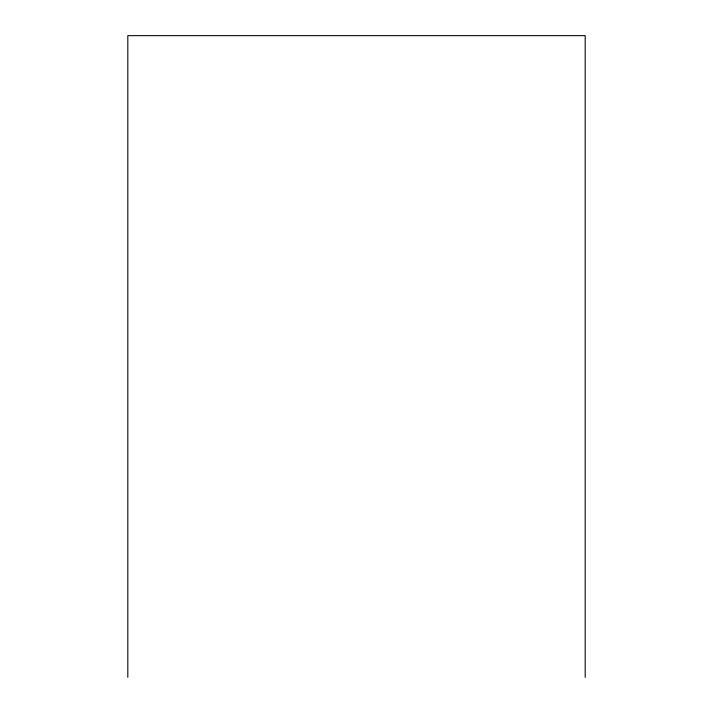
<?xml version="1.0" encoding="UTF-8"?>
<svg xmlns="http://www.w3.org/2000/svg" width="713" height="713" viewBox="0 0 713 713"><rect width="100%" height="100%" fill="white"/><g stroke="black" fill="none" stroke-linecap="round" stroke-linejoin="round"><path stroke-width="1.07" d="M585.186 677.35L585.186 35.65L127.814 35.65L127.814 677.35"/></g></svg>
